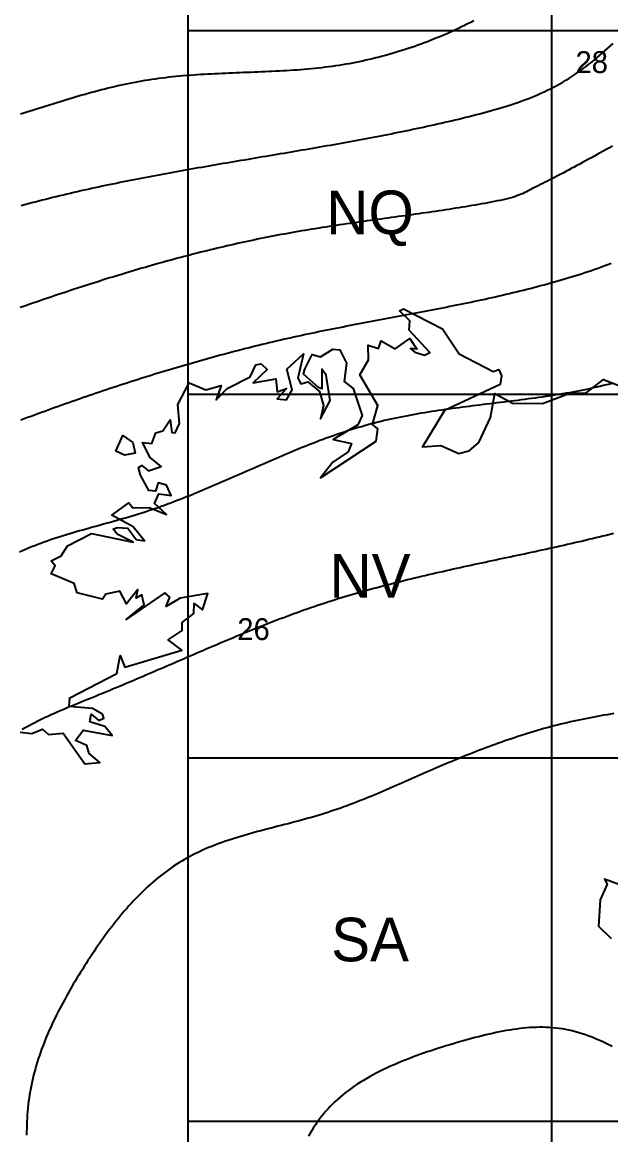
# Model space of a CAD drawing. Header units: metres. Extents: x -206260 to 760000, y -120000 to 1300000.
# Drawn here: x -45639 to 116186, y 396300 to 702300 of the extents above; entities that cross this region are included whole.
import ezdxf
from ezdxf.enums import TextEntityAlignment as Align

# ---------------------------------------------------------------- set-up
doc = ezdxf.new("R2010")
doc.units = ezdxf.units.M
for name, color, linetype in [('COASTLINE', 9, 'Continuous'), ('ISO_HALF', 8, 'Continuous'), ('ISO_LABELS', 7, 'Continuous'), ('ISO_WHOLE', 7, 'Continuous'), ('OS_GRID_100KM', 5, 'Continuous')]:
    doc.layers.add(name, color=color, linetype=linetype)

msp = doc.modelspace()

# ---------------------------------------------------------------- linework, layer by layer
at = {"layer": 'COASTLINE'}
for points in [[(-46200, 507000), (-43000, 506700), (-40100, 507900), (-38400, 506400), (-34400, 506800), (-28400, 498300), (-24300, 498700), (-27200, 501200), (-27900, 503400), (-31000, 504700), (-28900, 507600), (-20900, 506100), (-22900, 508600), (-27100, 509900), (-26700, 512000), (-24600, 510200), (-23200, 510900), (-23600, 512000), (-26300, 513500), (-32700, 514100), (-32600, 516500), (-19600, 523200), (-18700, 528100), (-17400, 524900), (-1800, 529600), (-5500, 532400), (-1700, 535000), (-1700, 537200), (1500, 539700), (1600, 542400), (3900, 540700), (5400, 545200), (-2200, 543900), (-6100, 541600), (-5100, 544200), (-6400, 545400), (-17100, 538000), (-12100, 542100), (-12800, 544800), (-14300, 543900), (-13900, 546300), (-17000, 542300), (-18800, 545800), (-22700, 545000), (-23600, 543600), (-30500, 545400), (-31400, 547900), (-37700, 550600), (-36600, 552800), (-37700, 554200), (-34900, 555500), (-33200, 558300), (-26600, 561700), (-15100, 559300), (-19500, 561500), (-20600, 562900), (-19500, 563300), (-16600, 563100), (-14300, 560000), (-12000, 559700), (-15100, 563500), (-21000, 566700), (-16300, 570100), (-15200, 568700), (-10700, 568800), (-6000, 566900), (-9300, 569900), (-8100, 572600), (-4700, 572100), (-6000, 575000), (-8300, 575600), (-9000, 573300), (-10800, 573500), (-13100, 577700), (-13700, 579800), (-12800, 580400), (-10900, 578900), (-7400, 580100), (-10500, 582600), (-12600, 586700), (-10000, 586400), (-8900, 589400), (-7000, 589900), (-5000, 592900), (-4500, 589500), (-3600, 589400), (-2400, 591900), (-2900, 597200), (300, 603100), (4800, 601200), (9100, 602400), (7700, 598400), (10700, 601600), (17000, 604800), (18600, 608100), (20100, 608300), (21700, 606800), (17900, 603100), (24100, 604200), (24500, 600600), (27000, 601600), (24500, 598700), (27000, 598400), (28600, 601200), (27100, 606900), (31700, 611100), (30100, 604400), (31000, 602800), (32900, 603400), (36100, 600700), (37200, 596900), (36400, 593200), (39000, 598300), (37900, 605200), (36700, 606900), (36700, 601500), (35800, 601800), (31700, 605500), (32100, 606900), (34100, 610900), (36400, 610300), (39800, 612400), (41700, 612200), (43500, 608500), (42900, 603500), (45400, 601600), (47800, 594100), (46600, 591600), (39900, 587500), (44900, 586400), (44000, 584100), (39800, 581300), (36400, 577000), (51700, 587100), (52100, 590500), (50700, 591700), (52100, 596900), (47200, 605300), (49600, 609400), (49500, 613500), (52300, 612600), (53100, 614700), (56900, 612500), (60900, 615300), (62900, 612400), (61100, 612600), (62300, 611600), (65000, 610700), (66400, 611500), (60800, 617600), (60900, 620200), (58100, 622900), (59200, 623500), (69900, 618000), (74500, 611100), (83900, 606200), (85400, 606800), (86100, 605000), (85800, 602700), (70500, 595500), (64400, 585500), (69500, 585900), (74400, 583700), (77300, 584400), (79900, 586700), (83100, 593600), (84300, 600200), (89200, 597500), (97400, 597400), (104900, 600300), (109300, 600300), (114200, 604000), (119300, 602000)], [(128400, 461500), (114500, 466600), (115200, 465200), (113300, 460900), (112800, 453700), (116300, 450300)]]:
    msp.add_lwpolyline(points, dxfattribs=at)
msp.add_lwpolyline([(-15200, 586700), (-14600, 583800), (-17500, 583200), (-19900, 584300), (-18000, 588600), (-15200, 586700)], close=True, dxfattribs=at)
at = {"layer": 'ISO_HALF'}
for points in [[(78504.8, 702677.1), (77673.4, 702248), (76839.3, 701825.6), (76002.4, 701409.9), (75162.8, 701001), (74320.5, 700598.7), (73475.7, 700203.2), (72628.2, 699814.3), (71778.2, 699432), (70925.7, 699056.5), (70070.7, 698687.5), (69213.3, 698325.2), (68353.6, 697969.5), (67491.6, 697620.4), (66627.2, 697277.9), (65760.6, 696942), (64891.9, 696612.6), (64020.9, 696289.8), (63147.9, 695973.5), (62272.6, 695663.9), (61395.2, 695360.8), (60515.5, 695064.4), (59633.5, 694774.6), (58749.2, 694491.6), (57862.5, 694215.3), (56973.3, 693945.7), (56081.7, 693683), (55187.6, 693427.1), (54290.9, 693178), (53391.7, 692935.8), (52489.8, 692700.6), (51585.2, 692472.3), (50677.9, 692251), (49767.8, 692036.7), (48854.9, 691829.5), (47939.2, 691629.3), (47020.6, 691436.3), (46099, 691250.4), (45174.5, 691071.6), (44246.9, 690900.1), (43316.3, 690735.8), (42382.6, 690578.8), (41445.7, 690429), (40505.7, 690286.6), (39562.4, 690151.6), (38615.8, 690023.9), (37666, 689903.5), (36713.1, 689790), (35757.3, 689683.1), (34798.7, 689582.5), (33837.3, 689488), (32873.4, 689399.2), (31907.1, 689315.8), (30938.5, 689237.5), (29967.7, 689164), (28995, 689095), (28020.3, 689030.2), (27043.9, 688969.4), (26065.8, 688912.1), (25086.3, 688858.1), (24105.4, 688807.1), (23123.2, 688758.8), (22140, 688712.9), (21155.8, 688669), (20170.8, 688626.9), (19185.1, 688586.4), (18198.9, 688546.9), (17212.2, 688508.4), (16225.2, 688470.4), (15238.1, 688432.7), (14250.9, 688394.9), (13263.8, 688356.8), (12277, 688318.1), (11290.6, 688278.4), (10304.6, 688237.4), (9319.3, 688194.9), (8334.8, 688150.6), (7351.1, 688104), (6368.5, 688055), (5387.1, 688003.3), (4407, 687948.5), (3428.3, 687890.3), (2451.2, 687828.4), (1475.7, 687762.5), (502.1, 687692.4), (-469.5, 687617.7), (-1439, 687538.1), (-2406.3, 687453.3), (-3371.2, 687363), (-4333.6, 687266.9), (-5293.4, 687164.7), (-6250.4, 687056.1), (-7204.6, 686940.8), (-8155.7, 686818.5), (-9103.6, 686688.8), (-10048.2, 686551.6), (-10989.5, 686406.6), (-11927.5, 686254), (-12862.3, 686094), (-13794, 685927), (-14722.8, 685752.9), (-15648.7, 685572.2), (-16571.8, 685385.1), (-17492.3, 685191.6), (-18410.1, 684992.1), (-19325.5, 684786.8), (-20238.5, 684575.9), (-21149.3, 684359.7), (-22057.9, 684138.3), (-22964.4, 683911.9), (-23868.9, 683680.8), (-24771.6, 683445.3), (-25672.5, 683205.4), (-26571.7, 682961.6), (-27469.4, 682713.8), (-28365.6, 682462.5), (-29260.5, 682207.8), (-30154.1, 681949.9), (-31046.5, 681689.1), (-31937.8, 681425.6), (-32828.2, 681159.5), (-33717.8, 680891.2), (-34606.5, 680620.7), (-35494.6, 680348.5), (-36382.2, 680074.6), (-37269.3, 679799.3), (-38156, 679522.9), (-39042.5, 679245.5), (-39928.8, 678967.3), (-40815.1, 678688.6), (-41701.4, 678409.6), (-42587.9, 678130.6), (-43474.6, 677851.6), (-44361.6, 677573.1), (-45249.1, 677295.1), (-46137.2, 677018)], [(116641.2, 668257.8), (115804.2, 667791.1), (114970.8, 667326.5), (114141.4, 666864.3), (113316, 666404.8), (112495, 665948.3), (111678.6, 665495.1), (110866.9, 665045.7), (110060.1, 664600.2), (109258.6, 664159.1), (108462.5, 663722.7), (107672, 663291.2), (106887.3, 662865), (106108.6, 662444.4), (105336.3, 662029.8), (104570.4, 661621.5), (103811.3, 661219.8), (103060.2, 660825), (102318, 660437.4), (101585.9, 660057.3), (100865.1, 659685), (100156.7, 659320.9), (99461.8, 658965.1), (98781.5, 658618.2), (98117.1, 658280.2), (97469.5, 657951.6), (96840, 657632.6), (96229.7, 657323.6), (95639.7, 657024.9), (95071.2, 656736.7), (94525.2, 656459.4), (94003, 656193.2), (93503.5, 655938.3), (93019.9, 655694), (92544, 655459.4), (92067.7, 655234), (91583, 655016.7), (91081.8, 654807), (90556, 654604), (89997.8, 654406.9), (89402.2, 654215), (88767.1, 654027.8), (88090.2, 653844.5), (87370, 653664.6), (86610.4, 653487.9), (85817.1, 653314.1), (84995.8, 653143.2), (84152.3, 652975), (83292.2, 652809.3), (82421.3, 652646.1), (81545, 652485.1), (80665, 652326.3), (79781.4, 652169.6), (78894.3, 652015), (78003.8, 651862.2), (77110, 651711.3), (76213, 651562.2), (75312.9, 651414.8), (74409.7, 651269), (73503.6, 651124.7), (72594.7, 650981.8), (71683, 650840.4), (70768.6, 650700.2), (69851.6, 650561.1), (68932.1, 650423.3), (68010.3, 650286.4), (67086.1, 650150.5), (66159.7, 650015.5), (65231.1, 649881.2), (64300.6, 649747.7), (63368, 649614.8), (62433.6, 649482.5), (61497.5, 649350.6), (60559.6, 649219.1), (59620.2, 649087.9), (58679.3, 648956.9), (57736.9, 648826), (56793.3, 648695.3), (55848.4, 648564.4), (54902.3, 648433.5), (53955.2, 648302.4), (53007.2, 648171), (52058.3, 648039.3), (51108.6, 647907.1), (50158.2, 647774.5), (49207.2, 647641.2), (48255.8, 647507.2), (47303.9, 647372.5), (46351.6, 647237), (45399.2, 647100.5), (44446.5, 646963), (43493.9, 646824.4), (42541.2, 646684.7), (41588.7, 646543.7), (40636.4, 646401.4), (39684.4, 646257.6), (38732.8, 646112.4), (37781.7, 645965.6), (36831.1, 645817.1), (35881.2, 645666.9), (34932.1, 645514.9), (33983.8, 645361), (33036.5, 645205.1), (32090.2, 645047.1), (31144.9, 644887), (30200.9, 644724.6), (29258.2, 644559.9), (28316.9, 644392.9), (27377.1, 644223.4), (26438.6, 644051.4), (25501.6, 643877.1), (24566, 643700.3), (23631.9, 643521.1), (22699.1, 643339.6), (21767.6, 643155.8), (20837.5, 642969.6), (19908.8, 642781.1), (18981.4, 642590.3), (18055.2, 642397.3), (17130.4, 642202), (16206.8, 642004.5), (15284.5, 641804.8), (14363.5, 641602.9), (13443.6, 641398.8), (12525, 641192.6), (11607.6, 640984.3), (10691.3, 640773.8), (9776.2, 640561.3), (8862.3, 640346.7), (7949.4, 640130), (7037.7, 639911.3), (6127.1, 639690.6), (5217.6, 639467.9), (4309.2, 639243.2), (3401.8, 639016.6), (2495.4, 638788), (1590.1, 638557.5), (685.8, 638325.1), (-217.6, 638090.8), (-1119.9, 637854.7), (-2021.3, 637616.8), (-2921.8, 637377), (-3821.3, 637135.4), (-4719.9, 636892.1), (-5617.7, 636646.9), (-6514.5, 636400.1), (-7410.5, 636151.5), (-8305.6, 635901.2), (-9199.9, 635649.3), (-10093.4, 635395.6), (-10986.1, 635140.4), (-11878, 634883.5), (-12769.1, 634625), (-13659.4, 634364.9), (-14549, 634103.2), (-15437.9, 633840), (-16326.1, 633575.3), (-17213.6, 633309), (-18100.4, 633041.3), (-18986.6, 632772.1), (-19872.1, 632501.5), (-20757, 632229.4), (-21641.3, 631955.9), (-22524.9, 631681), (-23408, 631404.8), (-24290.5, 631127.2), (-25172.5, 630848.2), (-26053.9, 630568), (-26934.8, 630286.4), (-27815.2, 630003.6), (-28695.2, 629719.5), (-29574.6, 629434.2), (-30453.6, 629147.6), (-31332.1, 628859.9), (-32210.2, 628571), (-33087.9, 628280.9), (-33965.2, 627989.7), (-34842.2, 627697.4), (-35718.7, 627403.9), (-36595, 627109.4), (-37470.9, 626813.9), (-38346.4, 626517.2), (-39221.7, 626219.6), (-40096.7, 625920.9), (-40971.4, 625621.3), (-41845.8, 625320.7), (-42720.1, 625019.2), (-43594.1, 624716.7), (-44467.9, 624413.3), (-45341.5, 624109.1), (-46214.9, 623803.9)], [(116881.1, 603034.3), (115971.1, 602797.7), (115056.2, 602566.7), (114137.7, 602341.7), (113216.7, 602123.1), (112293.6, 601910.8), (111368.3, 601704.5), (110441, 601504.1), (109511.6, 601309.4), (108580.4, 601120.1), (107647.4, 600936.2), (106712.6, 600757.3), (105776.2, 600583.2), (104838.2, 600413.9), (103898.6, 600249), (102957.6, 600088.4), (102015.2, 599931.9), (101071.6, 599779.3), (100126.7, 599630.4), (99180.7, 599484.9), (98233.7, 599342.8), (97285.6, 599203.7), (96336.6, 599067.6), (95386.9, 598934.1), (94436.3, 598803.1), (93485.1, 598674.5), (92533.2, 598547.9), (91580.9, 598423.2), (90628.1, 598300.3), (89674.9, 598178.8), (88721.4, 598058.7), (87767.6, 597939.6), (86813.8, 597821.5), (85859.8, 597704.1), (84905.9, 597587.2), (83952, 597470.6), (82998.3, 597354.2), (82044.8, 597237.6), (81091.7, 597120.8), (80138.9, 597003.5), (79186.6, 596885.5), (78234.8, 596766.6), (77283.6, 596646.7), (76333.1, 596525.5), (75383.4, 596402.8), (74434.5, 596278.5), (73486.5, 596152.3), (72539.5, 596024), (71593.6, 595893.5), (70648.8, 595760.5), (69705.3, 595624.8), (68763, 595486.3), (67822.1, 595344.8), (66882.7, 595199.9), (65944.8, 595051.7), (65008.5, 594899.7), (64073.8, 594744), (63141, 594584.1), (62209.9, 594420.1), (61280.7, 594251.6), (60353.6, 594078.4), (59428.5, 593900.4), (58505.5, 593717.4), (57584.7, 593529.1), (56666.2, 593335.4), (55750.1, 593136), (54836.4, 592930.8), (53925.2, 592719.6), (53016.6, 592502.2), (52110.7, 592278.3), (51207.5, 592047.8), (50307.1, 591810.6), (49409.4, 591566.7), (48514.4, 591316.3), (47622, 591059.6), (46732.1, 590796.8), (45844.6, 590528), (44959.6, 590253.4), (44076.8, 589973.1), (43196.3, 589687.3), (42317.9, 589396.3), (41441.6, 589100), (40567.3, 588798.8), (39694.9, 588492.8), (38824.4, 588182.1), (37955.7, 587867), (37088.7, 587547.5), (36223.4, 587223.9), (35359.7, 586896.2), (34497.4, 586564.8), (33636.6, 586229.7), (32777.1, 585891.1), (31918.9, 585549.2), (31061.9, 585204.1), (30206.1, 584856), (29351.3, 584505.1), (28497.6, 584151.5), (27644.7, 583795.4), (26792.7, 583437), (25941.5, 583076.5), (25090.9, 582713.9), (24241, 582349.5), (23391.7, 581983.4), (22542.8, 581615.9), (21694.4, 581247), (20846.3, 580876.9), (19998.4, 580505.8), (19150.8, 580133.9), (18303.2, 579761.3), (17455.7, 579388.2), (16608.2, 579014.8), (15760.6, 578641.1), (14912.9, 578267.5), (14064.9, 577894), (13216.5, 577520.9), (12367.8, 577148.2), (11518.6, 576776.2), (10668.9, 576405.1), (9818.6, 576034.9), (8967.6, 575665.8), (8115.9, 575298.1), (7263.3, 574931.8), (6409.8, 574567.2), (5555.4, 574204.4), (4699.9, 573843.6), (3843.3, 573485), (2985.6, 573128.6), (2126.5, 572774.8), (1266.2, 572423.5), (404.4, 572075.1), (-458.9, 571729.7), (-1323.7, 571387.4), (-2190.1, 571048.4), (-3058.2, 570712.9), (-3928.1, 570381), (-4799.8, 570052.9), (-5673.5, 569728.8), (-6549.1, 569408.8), (-7426.8, 569093.2), (-8306.6, 568782), (-9188.6, 568475.4), (-10072.9, 568173.7), (-10959.6, 567876.9), (-11848.6, 567585.2), (-12740.2, 567298.8), (-13634.1, 567017.5), (-14530.2, 566740.9), (-15428.3, 566468.6), (-16328.1, 566200.2), (-17229.4, 565935.3), (-18132, 565673.5), (-19035.8, 565414.4), (-19940.4, 565157.6), (-20845.7, 564902.8), (-21751.4, 564649.4), (-22657.4, 564397.2), (-23563.4, 564145.6), (-24469.2, 563894.4), (-25374.6, 563643.1), (-26279.4, 563391.3), (-27183.3, 563138.7), (-28086.3, 562884.7), (-28987.9, 562629.1), (-29888.1, 562371.3), (-30786.6, 562111.1), (-31683.1, 561848.1), (-32577.6, 561581.7), (-33469.7, 561311.7), (-34359.3, 561037.6), (-35246.1, 560759), (-36130, 560475.6), (-37010.7, 560186.8), (-37887.9, 559892.5), (-38761.6, 559592), (-39631.4, 559285.1), (-40497.1, 558971.3), (-41358.6, 558650.2), (-42215.6, 558321.5), (-43068, 557984.7), (-43915.4, 557639.5), (-44757.7, 557285.4), (-45594.9, 556922.4), (-46427.3, 556550.6)], [(117071.4, 512152), (116146.5, 511997.3), (115222.1, 511840.2), (114298.3, 511680.5), (113375, 511517.7), (112452.4, 511351.4), (111530.6, 511181.4), (110609.5, 511007.2), (109689.3, 510828.6), (108770, 510645.1), (107851.7, 510456.3), (106934.4, 510262), (106018.2, 510061.8), (105103.1, 509855.5), (104189.2, 509643.2), (103276.6, 509425), (102365.1, 509201), (101454.9, 508971.4), (100545.9, 508736.1), (99638.3, 508495.5), (98732.1, 508249.5), (97827.2, 507998.2), (96923.7, 507741.9), (96021.6, 507480.5), (95121, 507214.1), (94221.9, 506943), (93324.3, 506667.2), (92428.2, 506386.7), (91533.7, 506101.8), (90640.8, 505812.5), (89749.6, 505519), (88860, 505221.2), (87972.1, 504919.4), (87085.9, 504613.7), (86201.4, 504304.1), (85318.8, 503990.8), (84437.9, 503673.9), (83558.9, 503353.4), (82681.7, 503029.5), (81806.5, 502702.3), (80933.1, 502372), (80061.7, 502038.5), (79192.3, 501702), (78324.9, 501362.7), (77459.5, 501020.6), (76596.2, 500675.9), (75735, 500328.6), (74875.9, 499978.8), (74019, 499626.7), (73164.3, 499272.4), (72311.7, 498916), (71461.4, 498557.5), (70613.4, 498197.2), (69767.4, 497835.1), (68923.5, 497471.5), (68081.3, 497106.5), (67240.8, 496740.4), (66401.7, 496373.3), (65563.9, 496005.5), (64727.2, 495637), (63891.5, 495268.2), (63056.5, 494899.2), (62222, 494530.1), (61388.1, 494161.3), (60554.3, 493792.8), (59720.6, 493425), (58886.9, 493057.8), (58052.8, 492691.7), (57218.4, 492326.7), (56383.3, 491963), (55547.4, 491600.8), (54710.6, 491240.4), (53872.6, 490881.9), (53033.3, 490525.5), (52192.6, 490171.5), (51350.2, 489819.9), (50506, 489471), (49659.8, 489124.9), (48811.5, 488782), (47960.8, 488442.3), (47107.6, 488106), (46251.8, 487773.4), (45393.1, 487444.7), (44531.3, 487119.9), (43666.4, 486799.4), (42798.2, 486483.3), (41926.3, 486171.8), (41050.8, 485865.1), (40171.4, 485563.4), (39288, 485266.9), (38400.3, 484975.8), (37508.2, 484690.2), (36611.6, 484410.4), (35710.3, 484136.4), (34804.6, 483867.9), (33894.9, 483604.4), (32981.5, 483345.4), (32064.8, 483090.3), (31145.1, 482838.9), (30222.7, 482590.4), (29298.1, 482344.6), (28371.6, 482100.8), (27443.4, 481858.6), (26514.1, 481617.5), (25583.9, 481377), (24653.2, 481136.7), (23722.3, 480896), (22791.6, 480654.6), (21861.4, 480411.7), (20932.1, 480167.2), (20004.1, 479920.3), (19077.7, 479670.6), (18153.2, 479417.7), (17231, 479161.1), (16311.4, 478900.3), (15394.9, 478634.8), (14481.7, 478364), (13572.2, 478087.6), (12666.8, 477805.1), (11765.8, 477515.9), (10869.5, 477219.6), (9978.4, 476915.7), (9092.7, 476603.7), (8212.8, 476283.1), (7339.1, 475953.5), (6472, 475614.3), (5611.7, 475265.1), (4758.6, 474905.4), (3913.1, 474534.7), (3075.5, 474152.5), (2246.2, 473758.3), (1425.5, 473351.7), (613.9, 472932.2), (-188.5, 472499.2), (-981.3, 472052.6), (-1764.8, 471592.6), (-2539, 471119.4), (-3304.1, 470633.3), (-4060.2, 470134.4), (-4807.5, 469623.1), (-5546.1, 469099.6), (-6276.2, 468564.2), (-6997.9, 468017), (-7711.4, 467458.4), (-8416.8, 466888.5), (-9114.2, 466307.7), (-9803.8, 465716.1), (-10485.7, 465114.1), (-11160, 464501.8), (-11827, 463879.5), (-12486.8, 463247.4), (-13139.4, 462605.9), (-13785.1, 461955.1), (-14423.9, 461295.3), (-15056.1, 460626.7), (-15681.8, 459949.6), (-16301.1, 459264.2), (-16914.1, 458570.8), (-17521, 457869.6), (-18122, 457160.8), (-18717.2, 456444.8), (-19306.7, 455721.7), (-19890.6, 454991.8), (-20469.2, 454255.3), (-21042.5, 453512.6), (-21610.8, 452763.7), (-22174.1, 452009.1), (-22732.5, 451248.8), (-23286.3, 450483.3), (-23835.6, 449712.6), (-24380.5, 448937.1), (-24921.2, 448157), (-25457.7, 447372.6), (-25990.3, 446584.1), (-26519.1, 445791.7), (-27044.3, 444995.6), (-27565.9, 444196.3), (-28084.1, 443393.7), (-28599, 442588.3), (-29110.5, 441780.1), (-29618.3, 440969), (-30122.1, 440155.2), (-30621.6, 439338.5), (-31116.6, 438519.1), (-31606.8, 437696.9), (-32091.9, 436872), (-32571.7, 436044.3), (-33045.8, 435213.9), (-33514.1, 434380.8), (-33976.1, 433544.9), (-34431.8, 432706.4), (-34880.7, 431865.2), (-35322.7, 431021.4), (-35757.4, 430174.9), (-36184.6, 429325.8), (-36603.9, 428474), (-37015.3, 427619.6), (-37418.2, 426762.7), (-37812.6, 425903.1), (-38198.1, 425041), (-38574.4, 424176.3), (-38941.3, 423309.1), (-39298.5, 422439.4), (-39645.7, 421567.1), (-39982.7, 420692.3), (-40309.2, 419815), (-40624.9, 418935.3), (-40929.5, 418053), (-41222.8, 417168.4), (-41504.5, 416281.2), (-41774.3, 415391.7), (-42032, 414499.7), (-42277.3, 413605.3), (-42509.9, 412708.6), (-42729.5, 411809.4), (-42935.9, 410907.9), (-43128.7, 410004.1), (-43307.8, 409097.9), (-43472.9, 408189.3), (-43623.7, 407278.5), (-43760.4, 406365.4), (-43883.5, 405450.1), (-43993.2, 404532.7), (-44090, 403613.3), (-44174.3, 402691.8), (-44246.4, 401768.5), (-44306.8, 400843.3), (-44355.7, 399916.3), (-44393.7, 398987.5), (-44421, 398057.2), (-44438.1, 397125.2), (-44445.3, 396191.8)]]:
    msp.add_lwpolyline(points, dxfattribs=at)
at = {"layer": 'ISO_WHOLE'}
for points in [[(-45902.4, 651907.9), (-44943, 652167.9), (-43982.6, 652425.2), (-43021.4, 652679.8), (-42059.5, 652931.9), (-41096.7, 653181.3), (-40133.1, 653428.2), (-39168.9, 653672.5), (-38204, 653914.3), (-37238.4, 654153.5), (-36272.1, 654390.3), (-35305.3, 654624.7), (-34337.9, 654856.6), (-33369.8, 655086.2), (-32401.2, 655313.4), (-31432.1, 655538.4), (-30462.3, 655761.2), (-29492.1, 655981.7), (-28521.3, 656200.2), (-27549.9, 656416.5), (-26578.1, 656630.7), (-25605.7, 656842.9), (-24632.9, 657053.2), (-23659.5, 657261.5), (-22685.7, 657467.9), (-21711.4, 657672.5), (-20736.7, 657875.3), (-19761.5, 658076.3), (-18785.9, 658275.6), (-17809.8, 658473.2), (-16833.4, 658669.2), (-15856.5, 658863.6), (-14879.3, 659056.4), (-13901.6, 659247.8), (-12923.6, 659437.7), (-11945.2, 659626.1), (-10966.5, 659813.2), (-9987.4, 659999), (-9008, 660183.4), (-8028.3, 660366.6), (-7048.3, 660548.6), (-6067.9, 660729.5), (-5087.3, 660909.2), (-4106.4, 661087.9), (-3125.2, 661265.5), (-2143.7, 661442.1), (-1162, 661617.8), (-180.1, 661792.6), (802.1, 661966.5), (1784.5, 662139.6), (2767.1, 662311.9), (3749.9, 662483.5), (4732.9, 662654.3), (5716.1, 662824.6), (6699.5, 662994.2), (7683, 663163.3), (8666.7, 663331.9), (9650.5, 663499.9), (10634.4, 663667.6), (11618.4, 663834.8), (12602.6, 664001.8), (13586.9, 664168.4), (14571.2, 664334.7), (15555.6, 664500.8), (16540.1, 664666.8), (17524.7, 664832.6), (18509.3, 664998.3), (19493.9, 665164), (20478.6, 665329.6), (21463.3, 665495.3), (22448, 665661.1), (23432.7, 665827), (24417.3, 665993.1), (25402, 666159.4), (26386.6, 666325.9), (27371.2, 666492.8), (28355.7, 666659.9), (29340.1, 666827.5), (30324.5, 666995.5), (31308.8, 667163.9), (32293, 667332.8), (33277.1, 667502.3), (34261.1, 667672.4), (35245, 667843.2), (36228.7, 668014.6), (37212.3, 668186.7), (38195.7, 668359.6), (39178.9, 668533.3), (40162, 668707.9), (41144.9, 668883.3), (42127.6, 669059.7), (43110.1, 669237.1), (44092.4, 669415.5), (45074.4, 669595), (46056.2, 669775.5), (47037.8, 669957.2), (48019.1, 670140.2), (49000.1, 670324.3), (49980.9, 670509.7), (50961.4, 670696.5), (51941.5, 670884.6), (52921.4, 671074.2), (53900.9, 671265.1), (54880.2, 671457.6), (55859, 671651.6), (56837.6, 671847.2), (57815.7, 672044.4), (58793.5, 672243.3), (59770.9, 672443.9), (60748, 672646.3), (61724.6, 672850.4), (62700.8, 673056.4), (63676.6, 673264.2), (64652, 673474), (65626.9, 673685.8), (66601.4, 673899.5), (67575.4, 674115.3), (68548.9, 674333.2), (69522, 674553.2), (70494.6, 674775.5), (71466.6, 674999.9), (72438.2, 675226.6), (73409.2, 675455.6), (74379.7, 675687), (75349.7, 675920.7), (76319, 676156.9), (77287.7, 676395.9), (78255.3, 676637.9), (79221.7, 676883.5), (80186.5, 677133.1), (81149.4, 677387), (82110.3, 677645.7), (83068.7, 677909.5), (84024.5, 678179), (84977.4, 678454.4), (85927.1, 678736.2), (86873.3, 679024.8), (87815.8, 679320.7), (88754.2, 679624.1), (89688.3, 679935.6), (90617.9, 680255.5), (91542.6, 680584.3), (92462.2, 680922.3), (93376.4, 681270), (94285, 681627.8), (95187.6, 681996), (96083.9, 682375.1), (96973.8, 682765.5), (97857, 683167.7), (98733.1, 683581.9), (99601.9, 684008.6), (100463.1, 684448.3), (101316.5, 684901.3), (102161.7, 685368.1), (102998.7, 685848.6), (103827.8, 686342.6), (104649, 686849.9), (105462.6, 687369.9), (106268.7, 687902.5), (107067.5, 688447.4), (107859.2, 689004.1), (108644, 689572.5), (109422.1, 690152.1), (110193.6, 690742.7), (110958.7, 691343.9), (111717.7, 691955.4), (112470.6, 692576.9), (113217.7, 693208.1), (113959.2, 693848.7), (114695.2, 694498.3), (115425.9, 695156.6), (116151.5, 695823.3), (116872.2, 696498.1)], [(-46050.9, 592939.8), (-45107.8, 593291.1), (-44164.4, 593640.8), (-43220.9, 593989), (-42277.5, 594335.7), (-41334.1, 594681.1), (-40390.9, 595025.2), (-39447.8, 595368), (-38504.7, 595709.3), (-37561.7, 596049.3), (-36618.8, 596387.9), (-35675.9, 596725.1), (-34733, 597061), (-33790.2, 597395.3), (-32847.4, 597728.3), (-31904.6, 598059.8), (-30961.7, 598389.9), (-30018.8, 598718.5), (-29075.9, 599045.6), (-28133, 599371.3), (-27189.9, 599695.4), (-26246.8, 600018), (-25303.6, 600339.1), (-24360.3, 600658.7), (-23416.9, 600976.7), (-22473.4, 601293.2), (-21529.7, 601608.1), (-20585.9, 601921.4), (-19641.9, 602233.1), (-18697.7, 602543.2), (-17753.4, 602851.7), (-16808.9, 603158.6), (-15864.1, 603463.8), (-14919.1, 603767.4), (-13973.9, 604069.3), (-13028.4, 604369.5), (-12082.7, 604668.1), (-11136.7, 604964.9), (-10190.4, 605260.1), (-9243.9, 605553.5), (-8297, 605845.2), (-7349.8, 606135.1), (-6402.2, 606423.3), (-5454.4, 606709.8), (-4506.1, 606994.4), (-3557.5, 607277.3), (-2608.5, 607558.3), (-1659.1, 607837.6), (-709.4, 608115), (240.9, 608390.5), (1191.5, 608664.3), (2142.6, 608936.1), (3094.1, 609206.1), (4046.1, 609474.2), (4998.6, 609740.5), (5951.6, 610004.8), (6905.1, 610267.2), (7859.1, 610527.6), (8813.6, 610786.1), (9768.6, 611042.7), (10724.3, 611297.3), (11680.4, 611549.9), (12637.2, 611800.6), (13594.5, 612049.2), (14552.5, 612295.8), (15511.1, 612540.4), (16470.2, 612783), (17430.1, 613023.5), (18390.6, 613262), (19351.7, 613498.4), (20313.5, 613732.7), (21276, 613964.9), (22239.2, 614195), (23203.1, 614423), (24167.8, 614648.9), (25133.1, 614872.6), (26099.2, 615094.2), (27066.1, 615313.6), (28033.8, 615530.8), (29002.2, 615745.9), (29971.4, 615958.8), (30941.4, 616169.6), (31912.1, 616378.4), (32883.4, 616585.2), (33855.5, 616790.2), (34828.1, 616993.4), (35801.4, 617194.9), (36775.2, 617394.7), (37749.5, 617593), (38724.3, 617789.9), (39699.6, 617985.3), (40675.3, 618179.5), (41651.4, 618372.4), (42627.9, 618564.1), (43604.7, 618754.7), (44581.8, 618944.4), (45559.1, 619133.1), (46536.8, 619321), (47514.6, 619508.1), (48492.5, 619694.5), (49470.7, 619880.3), (50448.9, 620065.5), (51427.2, 620250.3), (52405.5, 620434.7), (53383.9, 620618.9), (54362.2, 620802.7), (55340.4, 620986.5), (56318.6, 621170.1), (57296.7, 621353.8), (58274.6, 621537.6), (59252.3, 621721.5), (60229.8, 621905.7), (61207.1, 622090.2), (62184.1, 622275), (63160.7, 622460.4), (64137, 622646.3), (65113, 622832.8), (66088.5, 623020.1), (67063.6, 623208.1), (68038.2, 623397), (69012.3, 623586.9), (69985.9, 623777.7), (70958.9, 623969.7), (71931.3, 624162.8), (72903, 624357.2), (73874.1, 624552.9), (74844.5, 624750), (75814.1, 624948.6), (76783, 625148.8), (77751.1, 625350.6), (78718.4, 625554.2), (79684.7, 625759.5), (80650.2, 625966.7), (81614.8, 626175.9), (82578.4, 626387.1), (83541, 626600.4), (84502.6, 626815.9), (85463.2, 627033.7), (86422.6, 627253.8), (87381, 627476.3), (88338.1, 627701.4), (89294.1, 627929), (90248.9, 628159.2), (91202.4, 628392.2), (92154.7, 628628), (93105.6, 628866.7), (94055.2, 629108.4), (95003.4, 629353.1), (95950.2, 629600.9), (96895.5, 629851.9), (97839.4, 630106.2), (98781.8, 630363.9), (99722.6, 630625), (100661.8, 630889.6), (101599.5, 631157.8), (102535.5, 631429.6), (103469.8, 631705.2), (104402.5, 631984.7), (105333.3, 632268.1), (106262.3, 632555.7), (107189.3, 632847.7), (108114.3, 633144.1), (109037.2, 633445.3), (109957.9, 633751.4), (110876.3, 634062.5), (111792.4, 634378.8), (112706, 634700.6), (113617.1, 635027.9), (114525.5, 635361), (115431.3, 635700), (116334.3, 636045.2)], [(-45673.3, 507873), (-44820.6, 508349.2), (-43958.5, 508816.2), (-43087.5, 509274.6), (-42208.2, 509724.9), (-41321, 510167.5), (-40426.4, 510602.8), (-39524.9, 511031.5), (-38617, 511453.8), (-37703.2, 511870.3), (-36783.9, 512281.6), (-35859.6, 512687.9), (-34930.9, 513089.9), (-33998.2, 513487.9), (-33062.1, 513882.6), (-32122.9, 514274.2), (-31181.2, 514663.3), (-30237.5, 515050.5), (-29292.2, 515436), (-28345.9, 515820.5), (-27399, 516204.3), (-26452, 516588), (-25505.5, 516972), (-24559.8, 517356.9), (-23615.6, 517742.9), (-22672.8, 518130.4), (-21731.6, 518519.2), (-20791.8, 518909.2), (-19853.4, 519300.3), (-18916.3, 519692.6), (-17980.6, 520085.8), (-17046.2, 520480), (-16113, 520875), (-15181, 521270.8), (-14250.1, 521667.3), (-13320.3, 522064.4), (-12391.6, 522462), (-11463.9, 522860.1), (-10537.2, 523258.5), (-9611.3, 523657.3), (-8686.4, 524056.2), (-7762.3, 524455.3), (-6839, 524854.5), (-5916.4, 525253.6), (-4994.5, 525652.7), (-4073.3, 526051.6), (-3152.7, 526450.2), (-2232.7, 526848.5), (-1313.2, 527246.4), (-394.2, 527643.8), (524.4, 528040.7), (1442.6, 528436.9), (2360.4, 528832.3), (3277.9, 529227), (4195.2, 529620.8), (5112.3, 530013.7), (6029.1, 530405.5), (6945.9, 530796.2), (7862.6, 531185.7), (8779.2, 531573.9), (9695.8, 531960.8), (10612.5, 532346.3), (11529.3, 532730.2), (12446.2, 533112.6), (13363.2, 533493.3), (14280.5, 533872.3), (15198.1, 534249.5), (16116, 534624.7), (17034.2, 534998), (17952.9, 535369.2), (18872, 535738.3), (19791.5, 536105.2), (20711.6, 536469.8), (21632.3, 536832.1), (22553.6, 537191.9), (23475.6, 537549.1), (24398.3, 537903.8), (25321.7, 538255.8), (26245.9, 538605), (27171, 538951.4), (28096.9, 539294.9), (29023.8, 539635.4), (29951.7, 539972.8), (30880.5, 540307.1), (31810.5, 540638.1), (32741.5, 540965.8), (33673.7, 541290.2), (34607.1, 541611.1), (35541.7, 541928.4), (36477.6, 542242.1), (37414.8, 542552.2), (38353.4, 542858.4), (39293.4, 543160.8), (40234.8, 543459.5), (41177.5, 543754.4), (42121.6, 544045.7), (43067.1, 544333.4), (44013.8, 544617.7), (44961.8, 544898.6), (45911, 545176.1), (46861.5, 545450.4), (47813.2, 545721.6), (48766, 545989.7), (49720, 546254.7), (50675.1, 546516.9), (51631.4, 546776.2), (52588.7, 547032.7), (53547, 547286.5), (54506.4, 547537.7), (55466.8, 547786.4), (56428.2, 548032.6), (57390.5, 548276.5), (58353.8, 548518), (59318, 548757.3), (60283.1, 548994.5), (61249, 549229.6), (62215.7, 549462.7), (63183.3, 549693.9), (64151.7, 549923.3), (65120.8, 550150.9), (66090.7, 550376.8), (67061.3, 550601.2), (68032.6, 550824), (69004.5, 551045.3), (69977.1, 551265.4), (70950.3, 551484.1), (71924.1, 551701.6), (72898.5, 551918), (73873.4, 552133.3), (74848.8, 552347.6), (75824.8, 552561.1), (76801.2, 552773.7), (77778, 552985.6), (78755.3, 553196.9), (79733, 553407.5), (80711.1, 553617.7), (81689.5, 553827.4), (82668.2, 554036.8), (83647.3, 554245.9), (84626.6, 554454.8), (85606.2, 554663.6), (86586, 554872.3), (87566.1, 555081.1), (88546.3, 555290), (89526.6, 555499.1), (90507.1, 555708.5), (91487.8, 555918.3), (92468.5, 556128.4), (93449.2, 556339.1), (94430, 556550.4), (95410.8, 556762.3), (96391.6, 556975), (97372.4, 557188.5), (98353.1, 557402.9), (99333.7, 557618.2), (100314.2, 557834.7), (101294.6, 558052.2), (102274.9, 558271), (103254.9, 558491.1), (104234.8, 558712.5), (105214.4, 558935.4), (106193.7, 559159.8), (107172.8, 559385.8), (108151.4, 559613.6), (109129.4, 559843.1), (110106.7, 560074.6), (111083.2, 560308.1), (112058.7, 560543.7), (113033, 560781.6), (114006.1, 561021.8), (114977.8, 561264.4), (115948, 561509.6), (116916.5, 561757.4)], [(116587.8, 420577.8), (115662.9, 421039.1), (114739.4, 421486), (113817.3, 421917.1), (112896.9, 422330.9), (111978.1, 422726), (111061.2, 423100.9), (110146.2, 423454.3), (109233.2, 423784.6), (108322.3, 424090.6), (107413.7, 424370.7), (106507.2, 424624.6), (105602.5, 424852.8), (104699.5, 425055.9), (103797.8, 425234.5), (102897, 425389.3), (101997, 425520.8), (101097.5, 425629.6), (100198.1, 425716.3), (99298.6, 425781.6), (98398.7, 425826), (97498.2, 425850.2), (96596.6, 425854.6), (95693.8, 425840), (94789.5, 425807), (93883.3, 425756.1), (92975, 425688), (92064.4, 425603.2), (91151.1, 425502.3), (90234.8, 425386.1), (89315.3, 425254.9), (88392.3, 425109.6), (87465.4, 424950.6), (86534.5, 424778.5), (85599.2, 424594.1), (84659.2, 424397.8), (83714.3, 424190.2), (82764.2, 423972.1), (81808.5, 423743.9), (80847.1, 423506.3), (79879.6, 423259.9), (78905.7, 423005.3), (77925.2, 422743.1), (76937.8, 422473.8), (75943.2, 422198.1), (74941.5, 421916.3), (73933.7, 421628.1), (72920.4, 421333.5), (71902.5, 421032), (70880.8, 420723.7), (69856.2, 420408.2), (68829.3, 420085.4), (67801.2, 419755.1), (66772.4, 419417.1), (65744, 419071.2), (64716.6, 418717.1), (63691.1, 418354.8), (62668.3, 417983.9), (61649, 417604.4), (60634, 417216), (59624.2, 416818.4), (58620.3, 416411.6), (57623.2, 415995.3), (56633.6, 415569.3), (55652.4, 415133.5), (54680.4, 414687.5), (53718.5, 414231.3), (52767.3, 413764.6), (51827.8, 413287.3), (50900.7, 412799), (49986.8, 412299.8), (49087.1, 411789.2), (48202.2, 411267.2), (47332.9, 410733.6), (46480.2, 410188.1), (45644.8, 409630.5), (44827.5, 409060.7), (44029.2, 408478.5), (43250.5, 407883.7), (42492.5, 407276), (41755.3, 406655.4), (41038.8, 406022.2), (40342.7, 405376.6), (39666.9, 404718.6), (39010.9, 404048.7), (38374.7, 403366.8), (37758, 402673.4), (37160.4, 401968.5), (36581.9, 401252.3), (36022.1, 400525.1), (35480.7, 399787.1), (34957.7, 399038.4), (34452.6, 398279.3), (33965.3, 397510), (33495.5, 396730.6), (33043, 395941.4)]]:
    msp.add_lwpolyline(points, dxfattribs=at)
at = {"layer": 'OS_GRID_100KM'}
for p, q in [((0, 0), (0, 1300000)), ((100000, 0), (100000, 1300000)), ((0, 700000), (700000, 700000)), ((0, 600000), (700000, 600000)), ((0, 500000), (700000, 500000)), ((0, 400000), (700000, 400000))]:
    msp.add_line(p, q, dxfattribs=at)

# ---------------------------------------------------------------- texts
at = {"layer": 'ISO_LABELS'}
for s, p in [('28', (110958.7, 691343.9)), ('26', (17952.9, 535369.2))]:
    msp.add_text(s, height=6000, dxfattribs=at).set_placement(p, align=Align.MIDDLE_CENTER)
at = {"layer": 'OS_GRID_100KM'}
for s, p in [('NQ', (50000, 650000)), ('NV', (50000, 550000)), ('SA', (50000, 450000))]:
    msp.add_text(s, height=12000, dxfattribs=at).set_placement(p, align=Align.MIDDLE_CENTER)

doc.saveas('drawing.dxf')
